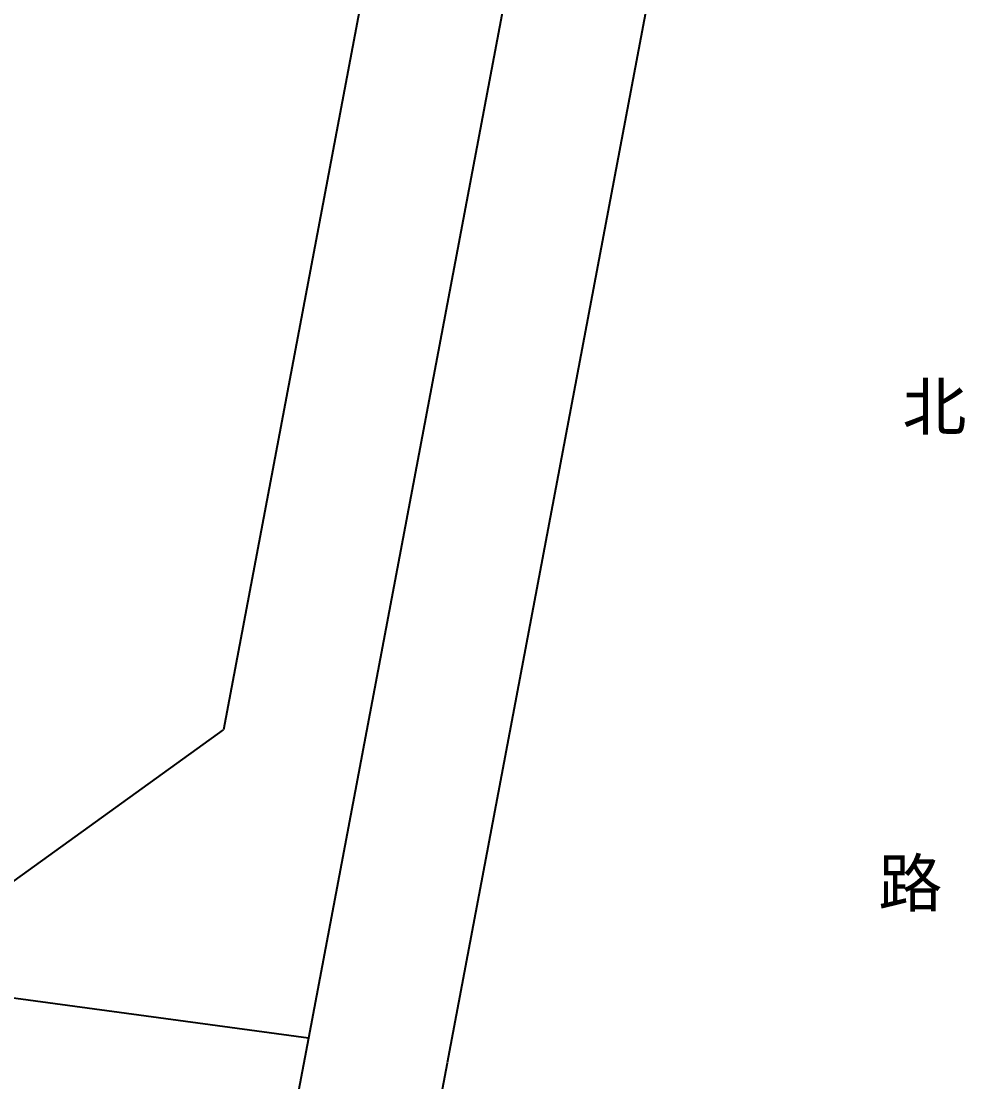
# Model space of a CAD drawing. Extents: x 529262 to 576451, y 2694391 to 2717535.
# Drawn here: x 566434.2 to 566514.6, y 2710995.2 to 2711085.5 of the extents above; entities that cross this region are included whole.
import ezdxf
from ezdxf.enums import TextEntityAlignment as Align
from ezdxf.xclip import XClip

# ---------------------------------------------------------------- set-up
doc = ezdxf.new("R2010")
doc.units = 0
doc.header["$XCLIPFRAME"] = 0
for name, color, linetype in [('PP-COM', 7, 'Continuous'), ('RD-中线', 40, 'Continuous'), ('RD-红线', 7, 'Continuous'), ('RD-路名', 7, 'Continuous')]:
    doc.layers.add(name, color=color, linetype=linetype)
doc.styles.add('黑体', font='simhei.ttf')

# ---------------------------------------------------------------- blocks, each defined once
blk = doc.blocks.new('A$C19FD0107')
at = {"layer": 'RD-中线', "color": 8, "linetype": 'Continuous', "flags": 128}
blk.add_lwpolyline([(-4539.335, 16608.308), (-4611.199, 16618.032, -0.009195), (-4613.743, 16618.424), (-4857.417, 16660.572, -0.004563), (-4858.673, 16660.801), (-4890.213, 16666.851, -0.021777), (-4896.143, 16668.259), (-4918.161, 16674.51, 0.031107), (-4926.663, 16676.361), (-5095.961, 16702.335, 0.01797), (-5106.666, 16703.586), (-5368.426, 16724.667, -0.084026), (-5465.487, 16749.247), (-5585.872, 16802.385, 0.089415), (-5654.847, 16819.069), (-5959.114, 16837.033)], format="xyb", dxfattribs=at)
for points in [[(-4501.852, 16806.65), (-4539.335, 16608.308)], [(-4539.335, 16608.308), (-4591.477, 16333.984)]]:
    blk.add_lwpolyline(points, dxfattribs=at)
at = {"layer": 'RD-红线', "color": 8, "linetype": 'Continuous', "flags": 128}
for points in [[(-4490.086, 16804.29), (-4527.521, 16606.199)], [(-4516.58, 16793.337), (-4517.033, 16790.941), (-4546.583, 16634.576)], [(-4527.526, 16606.174), (-4580.63, 16326.788)]]:
    blk.add_lwpolyline(points, dxfattribs=at)
at = {"layer": 'RD-红线', "color": 8}
blk.add_lwpolyline([(-4566.684, 16620.081), (-4546.583, 16634.576, 0.398982)], format="xyb", dxfattribs=at)

msp = doc.modelspace()

# ---------------------------------------------------------------- block references
at = {"layer": 'PP-COM'}
ref = msp.add_blockref('A$C19FD0107', (570997.993, 2694390.603), dxfattribs=at)
XClip(ref).set_block_clipping_path([(-9366.4383134884, 14428.6043910822), (-3328.4480743363, 17452.7484863754)])

# ---------------------------------------------------------------- texts
at = {"layer": 'RD-路名', "color": 7, "linetype": 'Continuous', "style": '黑体'}
for s, p in [('北', (566511.983, 2711052.73)), ('路', (566509.926, 2711012.198))]:
    msp.add_text(s, height=4, dxfattribs=at).set_placement(p, align=Align.MIDDLE)

doc.saveas('drawing.dxf')
